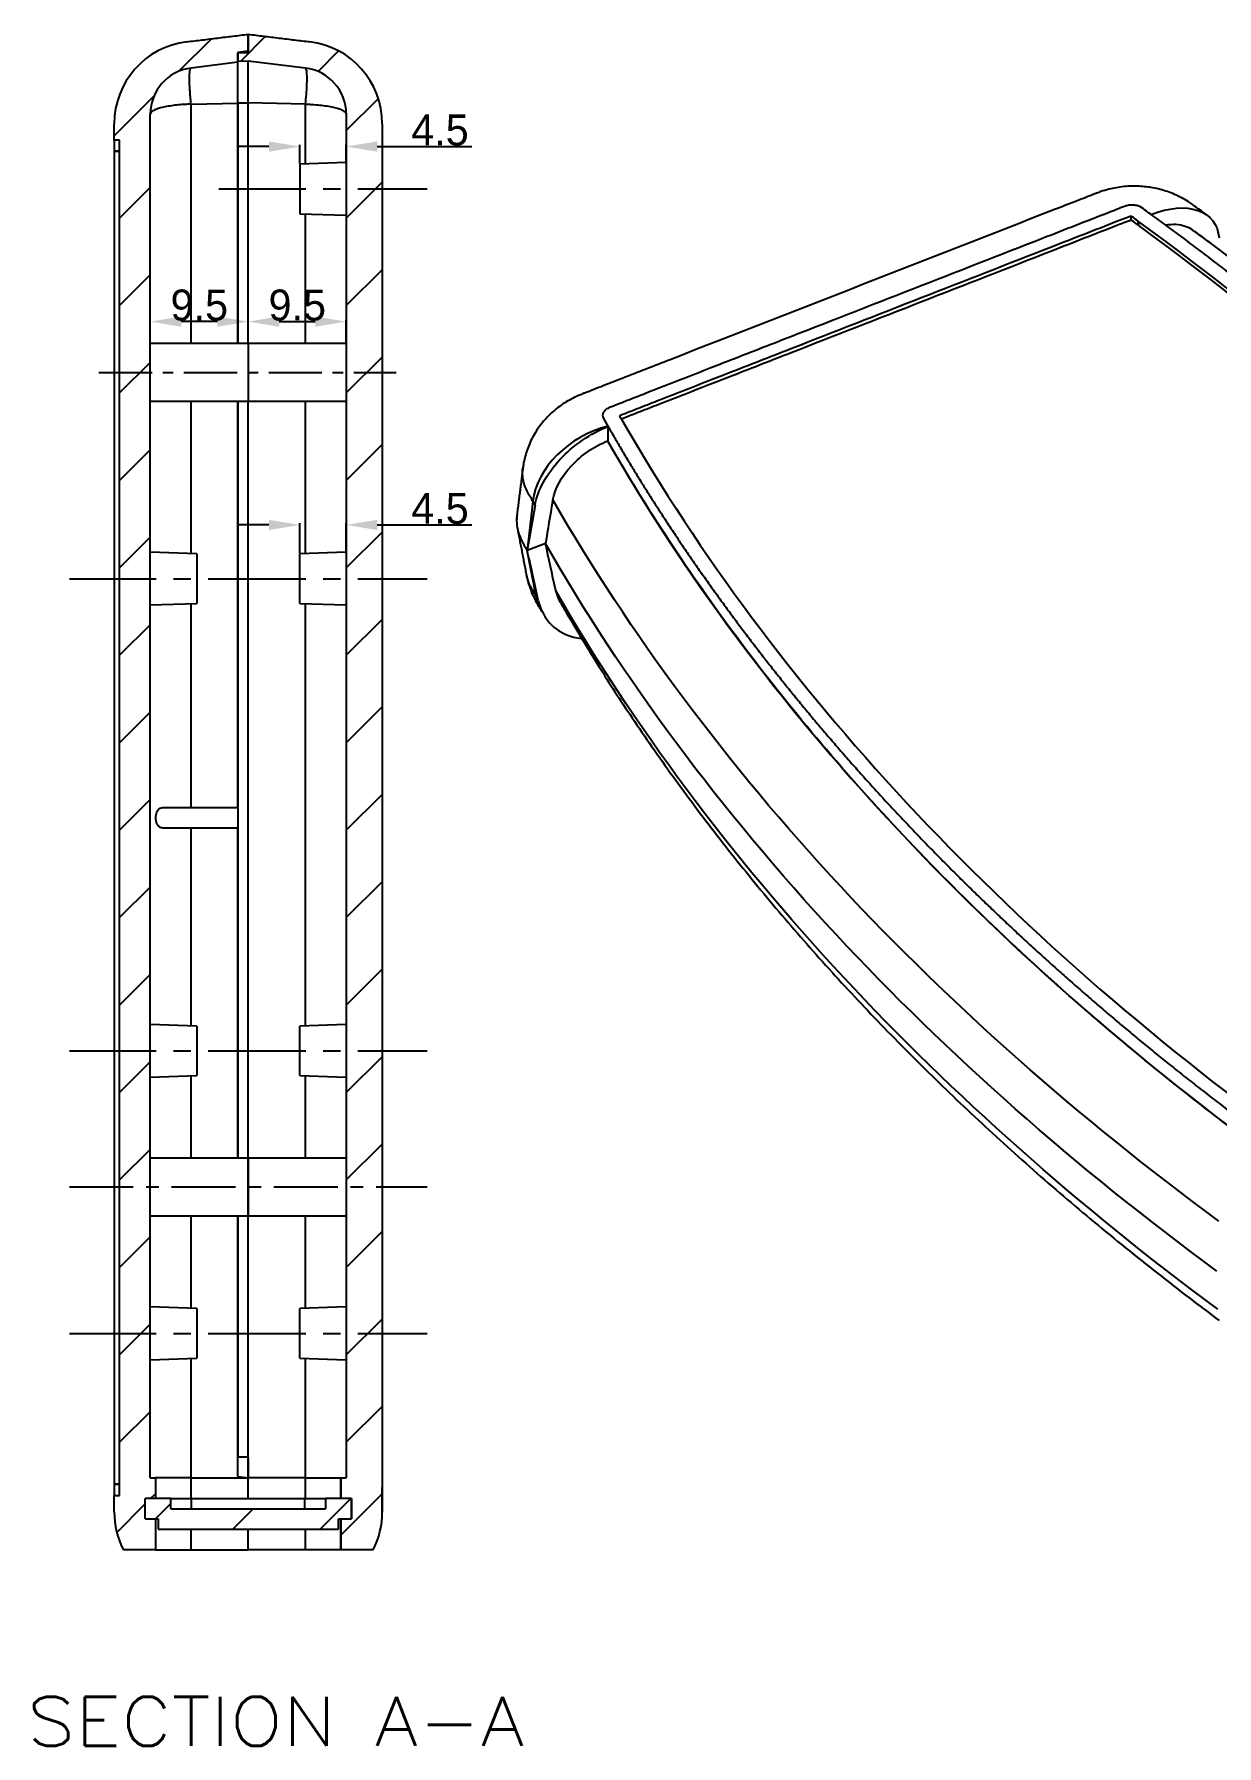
# Model space of a CAD drawing. Header units: inches. Extents: x 120 to 534, y 141 to 502.
# Drawn here: x 240.7 to 355.4, y 145.9 to 311.9 of the extents above; entities that cross this region are included whole.
import ezdxf

# ---------------------------------------------------------------- set-up
doc = ezdxf.new("R2010")
doc.units = ezdxf.units.IN
doc.header["$MEASUREMENT"] = 0
doc.linetypes.add('CENTER', pattern=[2, 1.25, -0.25, 0.25, -0.25])
doc.layers.add('1', color=7, linetype='Continuous')
doc.layers.add('尺寸线', color=80, linetype='Continuous')
doc.styles.add('blockfont', font='simplex.shx', dxfattribs={"bigfont": 'bigfont'})
doc.dimstyles.get("Standard").update_dxf_attribs({"dimtxt": 3, "dimasz": 3, "dimexe": 0.18, "dimexo": 0.0625, "dimgap": 0.09, "dimtad": 1, "dimtoh": 1, "dimdec": 1, "dimzin": 0, "dimdsep": 46, "dimtxsty": 'Standard', "dimcen": 0, "dimadec": 0, "dimazin": 0, "dimtfac": 1, "dimtdec": 1, "dimtofl": 0, "dimtmove": 0, "dimatfit": 3, "dimfxl": 1, "dimtolj": 1, "dimtzin": 0, "dimarcsym": 2})

# ---------------------------------------------------------------- blocks, each defined once
blk = doc.blocks.new('HATCH1')
at = {"color": 251}
for p, q in [((488.90761, 671.041383), (492.067521, 674.198135)), ((482.642888, 664.782922), (486.49266, 668.628846)), ((483.142888, 656.80138), (486.142888, 659.798382)), ((483.142888, 648.320338), (486.142888, 651.31734)), ((483.142888, 639.839296), (486.142888, 642.836298)), ((483.142888, 631.358254), (486.142888, 634.355256)), ((483.142888, 622.877212), (486.142888, 625.874214)), ((483.142888, 614.396171), (486.142888, 617.393172)), ((483.142888, 605.915129), (486.142888, 608.91213)), ((483.142888, 597.434087), (486.142888, 600.431088)), ((483.142888, 588.953045), (486.142888, 591.950046)), ((483.142888, 580.472003), (486.142888, 583.469004)), ((483.142888, 571.990961), (486.142888, 574.987962)), ((483.142888, 563.509919), (486.142888, 566.506921)), ((483.142888, 555.028877), (486.142888, 558.025879)), ((483.142888, 546.547835), (486.142888, 549.544837)), ((483.142888, 538.066793), (486.142888, 541.063795)), ((486.197324, 532.637135), (486.642888, 533.082253)), ((482.891019, 529.334135), (485.642888, 532.083253))]:
    blk.add_line(p, q, dxfattribs=at)
blk = doc.blocks.new('HATCH3')
at = {"color": 251}
for p, q in [((494.943449, 672.06156), (497.315967, 674.431707)), ((502.401808, 671.031422), (504.398945, 673.026563)), ((505.142888, 665.28872), (508.261394, 668.404109)), ((505.142888, 656.807678), (508.642888, 660.30418)), ((505.142888, 648.326636), (508.642888, 651.823138)), ((505.142888, 639.845594), (508.642888, 643.342096)), ((505.142888, 631.364552), (508.642888, 634.861054)), ((505.142888, 622.883511), (508.642888, 626.380012)), ((505.142888, 614.402469), (508.642888, 617.89897)), ((505.142888, 605.921427), (508.642888, 609.417929)), ((505.142888, 597.440385), (508.642888, 600.936887)), ((505.142888, 588.959343), (508.642888, 592.455845)), ((505.142888, 580.478301), (508.642888, 583.974803)), ((505.142888, 571.997259), (508.642888, 575.493761)), ((505.142888, 563.516217), (508.642888, 567.012719)), ((505.142888, 555.035175), (508.642888, 558.531677)), ((505.142888, 546.554133), (508.642888, 550.050635)), ((505.142888, 538.073091), (508.642888, 541.569593)), ((504.642888, 529.092549), (508.642888, 533.088551))]:
    blk.add_line(p, q, dxfattribs=at)
blk = doc.blocks.new('HATCH5')
at = {"color": 251}
for p, q in [((486.643888, 530.637135), (488.142888, 532.134636)), ((494.132415, 529.637135), (496.134416, 531.637135)), ((502.621942, 529.637135), (505.624944, 532.637135))]:
    blk.add_line(p, q, dxfattribs=at)
blk = doc.blocks.new('*D5')
at = {"layer": 'Defpoints', "color": 0}
for p in [(270.98, 300.99), (266.48, 299.28), (270.98, 299.28)]:
    blk.add_point(p, dxfattribs=at)
at = {"layer": '尺寸线', "color": 0, "lineweight": -2}
for p, q in [((263.48, 300.99), (260.48, 300.99)), ((266.48, 299.35), (266.48, 301.17)), ((270.98, 299.35), (270.98, 301.17)), ((273.98, 300.99), (283.16, 300.99))]:
    blk.add_line(p, q, dxfattribs=at)
at = {"layer": '尺寸线', "color": 0}
for points in [[(263.48, 301.49), (263.48, 300.49), (266.48, 300.99)], [(273.98, 301.49), (273.98, 300.49), (270.98, 300.99)]]:
    blk.add_solid(points, dxfattribs=at)
at = {"layer": '尺寸线', "color": 0, "insert": (280.07, 302.58), "char_height": 3, "attachment_point": 5}
blk.add_mtext('\\A1;4.5', dxfattribs=at)
blk = doc.blocks.new('*D6')
at = {"layer": 'Defpoints', "color": 0}
for p in [(270.98, 284.01), (261.48, 281.88), (270.98, 281.88)]:
    blk.add_point(p, dxfattribs=at)
at = {"layer": '尺寸线', "color": 0, "lineweight": -2}
for p, q in [((261.48, 281.95), (261.48, 284.19)), ((264.48, 284.01), (267.98, 284.01)), ((270.98, 281.95), (270.98, 284.19))]:
    blk.add_line(p, q, dxfattribs=at)
at = {"layer": '尺寸线', "color": 0}
for points in [[(264.48, 284.51), (264.48, 283.51), (261.48, 284.01)], [(267.98, 284.51), (267.98, 283.51), (270.98, 284.01)]]:
    blk.add_solid(points, dxfattribs=at)
at = {"layer": '尺寸线', "color": 0, "insert": (266.23, 285.6), "char_height": 3, "attachment_point": 5}
blk.add_mtext('\\A1;9.5', dxfattribs=at)
blk = doc.blocks.new('*D7')
at = {"layer": 'Defpoints', "color": 0}
for p in [(251.98, 284.01), (251.98, 281.88), (261.48, 281.88)]:
    blk.add_point(p, dxfattribs=at)
at = {"layer": '尺寸线', "color": 0, "lineweight": -2}
for p, q in [((251.98, 281.95), (251.98, 284.19)), ((258.48, 284.01), (254.98, 284.01)), ((261.48, 281.95), (261.48, 284.19))]:
    blk.add_line(p, q, dxfattribs=at)
at = {"layer": '尺寸线', "color": 0}
for points in [[(254.98, 284.51), (254.98, 283.51), (251.98, 284.01)], [(258.48, 284.51), (258.48, 283.51), (261.48, 284.01)]]:
    blk.add_solid(points, dxfattribs=at)
at = {"layer": '尺寸线', "color": 0, "insert": (256.73, 285.6), "char_height": 3, "attachment_point": 5}
blk.add_mtext('\\A1;9.5', dxfattribs=at)
blk = doc.blocks.new('*D8')
at = {"layer": 'Defpoints', "color": 0}
for p in [(270.98, 264.29), (266.48, 261.48), (270.98, 261.48)]:
    blk.add_point(p, dxfattribs=at)
at = {"layer": '尺寸线', "color": 0, "lineweight": -2}
for p, q in [((263.48, 264.29), (260.48, 264.29)), ((266.48, 261.55), (266.48, 264.47)), ((270.98, 261.55), (270.98, 264.47)), ((273.98, 264.29), (283.16, 264.29))]:
    blk.add_line(p, q, dxfattribs=at)
at = {"layer": '尺寸线', "color": 0}
for points in [[(263.48, 264.79), (263.48, 263.79), (266.48, 264.29)], [(273.98, 264.79), (273.98, 263.79), (270.98, 264.29)]]:
    blk.add_solid(points, dxfattribs=at)
at = {"layer": '尺寸线', "color": 0, "insert": (280.07, 265.88), "char_height": 3, "attachment_point": 5}
blk.add_mtext('\\A1;4.5', dxfattribs=at)

msp = doc.modelspace()

# ---------------------------------------------------------------- linework, layer by layer
at = {"layer": '1', "color": 252}
for p, q in [((261.48, 310.28), (261.48, 311.88)), ((261.48, 311.88), (261.48, 310.08)), ((260.48, 309.16), (255.93, 308.6)), ((260.48, 310.16), (261.48, 310.28)), ((260.48, 310.16), (260.48, 309.16)), ((261.48, 310.08), (260.48, 310.05)), ((260.48, 309.32), (260.48, 310.05)), ((260.48, 309.32), (261.48, 309.28)), ((260.48, 305.21), (260.48, 309.16)), ((267.03, 308.6), (261.48, 309.28)), ((261.48, 305.23), (261.48, 309.28)), ((251.98, 171.88), (251.98, 304.14)), ((255.93, 305.1), (260.48, 305.21)), ((260.48, 305.23), (261.48, 305.23)), ((267.03, 305.1), (261.48, 305.23)), ((270.98, 304.14), (270.98, 171.88)), ((248.48, 301.61), (248.48, 303.21)), ((274.48, 303.21), (274.48, 168.56)), ((248.98, 301.61), (248.48, 301.61)), ((248.98, 300.55), (248.48, 300.55)), ((248.98, 300.5), (248.48, 300.5)), ((248.98, 170.16), (248.98, 301.61)), ((270.98, 299.44), (266.48, 299.28)), ((266.48, 299.28), (266.48, 294.48)), ((266.48, 294.48), (270.98, 294.33)), ((347.1, 293.87), (347.09, 294.25)), ((347.8, 293.36), (347.79, 293.74)), ((347.83, 293.33), (347.82, 293.72)), ((261.48, 281.88), (251.98, 281.88)), ((261.48, 281.88), (261.48, 279.08)), ((261.48, 281.88), (261.48, 276.28)), ((270.98, 281.88), (261.48, 281.88)), ((261.48, 279.08), (261.48, 276.28)), ((251.98, 276.28), (261.48, 276.28)), ((261.48, 276.28), (270.98, 276.28)), ((296.33, 272.44), (296.34, 272.44)), ((289.08, 266.58), (288.54, 261.8)), ((290.3, 262.49), (288.54, 261.8)), ((290.3, 262.49), (288.54, 261.8)), ((256.48, 261.48), (251.98, 261.64)), ((256.48, 261.48), (256.48, 259.08)), ((270.98, 261.64), (266.48, 261.48)), ((266.48, 256.68), (266.48, 261.48)), ((289.39, 257.37), (288.54, 261.8)), ((256.48, 259.08), (256.48, 256.68)), ((251.98, 256.53), (256.48, 256.68)), ((266.48, 256.68), (270.98, 256.53)), ((253.27, 236.88), (260.48, 236.88)), ((260.48, 236.88), (260.48, 234.88)), ((260.48, 234.88), (253.27, 234.88)), ((256.48, 215.68), (251.98, 215.84)), ((270.98, 215.84), (266.48, 215.68)), ((256.48, 215.68), (256.48, 213.28)), ((266.48, 210.88), (266.48, 215.68)), ((256.48, 213.28), (256.48, 210.88)), ((251.98, 210.73), (256.48, 210.88)), ((266.48, 210.88), (270.98, 210.73)), ((261.48, 202.88), (251.98, 202.88)), ((261.48, 202.88), (261.48, 200.08)), ((261.48, 197.28), (261.48, 202.88)), ((270.98, 202.88), (261.48, 202.88)), ((261.48, 200.08), (261.48, 197.28)), ((251.98, 197.28), (261.48, 197.28)), ((261.48, 197.28), (270.98, 197.28)), ((256.48, 188.28), (251.98, 188.44)), ((256.48, 188.28), (256.48, 185.88)), ((270.98, 188.44), (266.48, 188.28)), ((266.48, 183.48), (266.48, 188.28)), ((256.48, 185.88), (256.48, 183.48)), ((251.98, 183.33), (256.48, 183.48)), ((266.48, 183.48), (270.98, 183.33)), ((248.98, 171.27), (248.48, 171.27)), ((248.98, 171.22), (248.48, 171.22)), ((251.98, 171.88), (252.48, 171.88)), ((252.48, 171.88), (252.48, 169.88)), ((252.51, 171.88), (252.48, 171.88)), ((252.51, 169.88), (252.51, 171.88)), ((255.93, 171.88), (252.51, 171.88)), ((255.93, 169.88), (255.93, 171.88)), ((255.93, 171.88), (261.48, 171.88)), ((261.48, 169.88), (261.48, 171.88)), ((267.03, 171.88), (261.48, 171.88)), ((261.48, 169.88), (261.48, 171.88)), ((267.03, 169.88), (267.03, 171.88)), ((267.03, 171.88), (270.45, 171.88)), ((270.45, 169.88), (270.45, 171.88)), ((270.45, 171.88), (270.48, 171.88)), ((270.48, 171.88), (270.98, 171.88)), ((270.48, 169.88), (270.48, 171.88)), ((248.48, 170.16), (248.98, 170.16)), ((248.48, 168.56), (248.48, 170.16)), ((251.48, 167.88), (251.48, 169.88)), ((253.98, 169.88), (251.48, 169.88)), ((251.48, 167.88), (251.48, 169.88)), ((252.48, 169.88), (251.48, 169.88)), ((253.98, 168.88), (253.98, 169.88)), ((253.98, 169.88), (255.98, 169.88)), ((255.98, 168.88), (255.98, 169.88)), ((255.98, 169.88), (266.98, 169.88)), ((266.98, 168.88), (266.98, 169.88)), ((266.98, 169.88), (268.98, 169.88)), ((271.48, 169.88), (268.98, 169.88)), ((268.98, 169.88), (268.98, 168.88)), ((271.48, 169.88), (270.48, 169.88)), ((271.48, 169.88), (271.48, 167.88)), ((271.48, 167.88), (271.48, 169.88)), ((251.48, 167.88), (252.48, 167.88)), ((251.48, 167.88), (252.73, 167.88)), ((252.48, 167.88), (252.48, 164.88)), ((252.51, 164.88), (252.51, 167.88)), ((252.73, 167.88), (252.73, 166.88)), ((253.98, 168.88), (268.98, 168.88)), ((270.23, 166.88), (270.23, 167.88)), ((270.23, 167.88), (271.48, 167.88)), ((270.45, 164.88), (270.45, 167.88)), ((270.48, 167.88), (271.48, 167.88)), ((270.48, 164.88), (270.48, 167.88)), ((252.73, 166.88), (270.23, 166.88)), ((255.93, 164.88), (255.93, 166.88)), ((261.48, 164.88), (261.48, 166.88)), ((261.48, 164.88), (261.48, 166.88)), ((267.03, 164.88), (267.03, 166.88)), ((252.48, 164.88), (249.38, 164.88)), ((252.48, 164.88), (252.51, 164.88)), ((252.51, 164.88), (255.93, 164.88)), ((255.93, 164.88), (261.48, 164.88)), ((267.03, 164.88), (261.48, 164.88)), ((270.45, 164.88), (267.03, 164.88)), ((270.48, 164.88), (270.45, 164.88)), ((273.59, 164.88), (270.48, 164.88))]:
    msp.add_line(p, q, dxfattribs=at)
at = {"layer": '1', "color": 23, "linetype": 'CENTER', "ltscale": 6.733333}
for p, q in [((258.63, 296.88), (278.83, 296.88)), ((244.13, 259.08), (264.33, 259.08)), ((258.63, 259.08), (278.83, 259.08)), ((244.13, 213.28), (264.33, 213.28)), ((258.63, 213.28), (278.83, 213.28)), ((244.13, 185.88), (264.33, 185.88)), ((258.63, 185.88), (278.83, 185.88))]:
    msp.add_line(p, q, dxfattribs=at)
at = {"layer": '1', "color": 23, "linetype": 'CENTER', "ltscale": 4.118745}
msp.add_line((247, 279.08), (275.83, 279.08), dxfattribs=at)
at = {"layer": '1', "color": 23, "linetype": 'CENTER', "ltscale": 4.957143}
msp.add_line((244.13, 200.08), (278.83, 200.08), dxfattribs=at)
at = {"layer": '1', "color": 252}
for centre, radius, start, end in [((256.48, 303.21), 8, 97, 180), ((266.48, 303.21), 8, 0, 83), ((256.48, 304.14), 4.5, 97, 180), ((266.48, 304.14), 4.5, 0, 83), ((256.48, 168.56), 8, 180, 207.3387), ((266.48, 168.56), 8, 332.6613, 0)]:
    msp.add_arc(centre, radius, start, end, dxfattribs=at)
for centre, major_axis, start_param, end_param in [((296.57, 267.7), (6.94, 3.98), 1.200999, 2.649623), ((296.83, 259.99), (-6.94, -3.98), 6.035561, 6.28941)]:
    msp.add_ellipse(centre, major_axis=major_axis, ratio=0.730822, start_param=start_param, end_param=end_param, dxfattribs=at)
for points, degree in [([(255.51, 311.15), (261.48, 311.88)], 1), ([(261.48, 311.88), (267.46, 311.15)], 1), ([(260.48, 305.23), (260.48, 297.52), (260.48, 289.72), (260.48, 281.88)], 3), ([(260.48, 281.89), (260.48, 289.71), (260.48, 297.5), (260.48, 305.21)], 3), ([(261.48, 281.92), (261.48, 289.74), (261.48, 297.52), (261.48, 305.23)], 3), ([(267.03, 299.31), (267.03, 301.24), (267.03, 303.17), (267.03, 305.1)], 3), ([(248.48, 300.55), (248.48, 300.53), (248.48, 300.52), (248.48, 300.5)], 3), ([(248.48, 300.5), (248.48, 279.2), (248.48, 235.88), (248.48, 192.57), (248.48, 171.27)], 3), ([(267.03, 281.88), (267.03, 286.09), (267.03, 290.28), (267.03, 294.47)], 3), ([(349.04, 294.41), (349.02, 294.42), (349.01, 294.43)], 2), ([(354.43, 294.34), (353.91, 294.72)], 1), ([(347.82, 293.72), (347.81, 293.73), (347.8, 293.73), (347.79, 293.74)], 3), ([(347.83, 293.33), (347.82, 293.34), (347.81, 293.35), (347.8, 293.36)], 3), ([(412.79, 223.91), (405.43, 236.72), (387.03, 261.44), (361.88, 283.52), (347.82, 293.72)], 3), ([(412.8, 223.52), (405.44, 236.34), (387.04, 261.05), (361.89, 283.13), (347.83, 293.33)], 3), ([(255.93, 261.5), (255.93, 266.44), (255.93, 271.36), (255.93, 276.29)], 3), ([(267.03, 261.5), (267.03, 266.44), (267.03, 271.37), (267.03, 276.29)], 3), ([(297.86, 274.24), (297.87, 274.23), (297.87, 274.22), (297.88, 274.21)], 3), ([(297.88, 274.21), (305.24, 261.4), (323.64, 236.68), (348.79, 214.6), (362.85, 204.4)], 3), ([(296.37, 273.84), (296.36, 273.37), (296.35, 272.91), (296.34, 272.44)], 3), ([(296.36, 273.86), (296.37, 273.85), (296.37, 273.84)], 2), ([(288.11, 269.82), (287.82, 267.52), (287.53, 265.23)], 2), ([(289.29, 266.22), (289.04, 264.74), (288.79, 263.27), (288.54, 261.8)], 3), ([(289.29, 266.22), (289.22, 266.34), (289.15, 266.46), (289.08, 266.58)], 3), ([(287.58, 263.95), (288.02, 261.68), (288.46, 259.41)], 2), ([(289.6, 257), (289.24, 258.6), (288.89, 260.2), (288.54, 261.8)], 3), ([(289.6, 257), (289.53, 257.12), (289.46, 257.25), (289.39, 257.37)], 3), ([(291.31, 257.89), (291.4, 257.48), (291.54, 257.1), (291.74, 256.77)], 3), ([(255.93, 236.88), (255.93, 243.49), (255.93, 250.08), (255.93, 256.67)], 3), ([(267.03, 215.7), (267.03, 229.35), (267.03, 243.02), (267.03, 256.66)], 3), ([(289.92, 255.98), (290.19, 255.52)], 1), ([(260.48, 202.88), (260.48, 213.51), (260.48, 224.2), (260.48, 234.88)], 3), ([(260.48, 234.84), (260.48, 224.16), (260.48, 213.49), (260.48, 202.88)], 3), ([(255.93, 202.88), (255.93, 205.54), (255.93, 208.2), (255.93, 210.86)], 3), ([(267.03, 202.89), (267.03, 205.54), (267.03, 208.2), (267.03, 210.87)], 3), ([(260.48, 197.29), (260.48, 189.45), (260.48, 181.65), (260.48, 173.92)], 3), ([(260.48, 172.01), (260.48, 180.37), (260.48, 188.8), (260.48, 197.28)], 3), ([(261.48, 173.89), (261.48, 181.62), (261.48, 189.42), (261.48, 197.25)], 3), ([(267.03, 188.3), (267.03, 191.29), (267.03, 194.29), (267.03, 197.28)], 3), ([(267.03, 171.88), (267.03, 175.74), (267.03, 179.6), (267.03, 183.46)], 3), ([(261.48, 171.88), (261.48, 172.55), (261.48, 173.22), (261.48, 173.89)], 3), ([(261.48, 173.82), (261.48, 173.18), (261.48, 172.53), (261.48, 171.88)], 3), ([(248.48, 171.27), (248.48, 171.25), (248.48, 171.24), (248.48, 171.22)], 3), ([(260.48, 172.01), (260.82, 171.97), (261.15, 171.93), (261.48, 171.88)], 3)]:
    msp.add_open_spline(points, degree=degree, dxfattribs=at)
for points, degree, knots in [([(255.93, 305.1), (255.88, 305.58), (255.85, 306.05), (255.79, 306.9), (255.78, 307.28), (255.78, 307.92), (255.79, 308.17), (255.83, 308.42), (255.86, 308.52), (255.89, 308.58), (255.91, 308.59), (255.92, 308.6), (255.93, 308.6), (255.93, 308.6)], 3, [0, 0, 0, 0, 0.25, 0.25, 0.5, 0.5, 0.75, 0.75, 0.875, 0.9375, 0.96875, 0.96875, 1, 1, 1, 1]), ([(267.03, 305.1), (267.06, 305.43), (267.12, 306.07), (267.17, 306.92), (267.19, 307.74), (267.16, 308.44), (267.07, 308.55), (267.03, 308.6)], 3, [0, 0, 0, 0, 0.171602, 0.338374, 0.500679, 0.745143, 1, 1, 1, 1]), ([(255.93, 305.1), (255.73, 305.09), (255.3, 305.08), (254.66, 305.03), (254.01, 304.95), (253.38, 304.84), (252.82, 304.71), (252.37, 304.54), (252.05, 304.35), (252, 304.21), (251.98, 304.14)], 3, [0, 0, 0, 0, 0.095942, 0.200191, 0.312747, 0.433606, 0.562765, 0.70022, 0.845966, 1, 1, 1, 1]), ([(255.93, 281.88), (255.93, 283.38), (255.93, 284.87), (255.93, 288.45), (255.93, 290.54), (255.93, 296.8), (255.93, 300.95), (255.93, 305.1)], 3, [0, 0, 0, 0, 0.192137, 0.192137, 0.461425, 0.461425, 1, 1, 1, 1]), ([(267.03, 305.1), (267.06, 305.1), (267.1, 305.1), (267.17, 305.1), (267.2, 305.09), (267.3, 305.09), (267.37, 305.09), (267.57, 305.08), (267.7, 305.07), (268.09, 305.04), (268.34, 305.02), (268.82, 304.97), (269.05, 304.94), (269.48, 304.86), (269.67, 304.82), (269.94, 304.76), (270.03, 304.73), (270.19, 304.69), (270.27, 304.66), (270.48, 304.59), (270.59, 304.54), (270.74, 304.45), (270.78, 304.42), (270.85, 304.37), (270.88, 304.34), (270.96, 304.25), (270.98, 304.2), (270.98, 304.14)], 3, [0, 0, 0, 0, 0.015625, 0.015625, 0.03125, 0.03125, 0.0625, 0.0625, 0.125, 0.125, 0.25, 0.25, 0.375, 0.375, 0.5, 0.5, 0.5625, 0.5625, 0.625, 0.625, 0.75, 0.75, 0.8125, 0.8125, 0.875, 0.875, 1, 1, 1, 1]), ([(248.48, 301.61), (248.48, 301.53), (248.48, 301.26), (248.48, 300.86), (248.48, 300.55)], 3, [0, 0, 0, 0, 0.340475, 1, 1, 1, 1]), ([(353.91, 294.74), (353.83, 294.8), (353.68, 294.9), (353.51, 295.03), (353.37, 295.13), (353.29, 295.18), (353.16, 295.28), (352.94, 295.44), (352.54, 295.71), (351.97, 296.04), (351.3, 296.36), (350.61, 296.63), (349.92, 296.84), (349.23, 296.99), (348.57, 297.09), (347.87, 297.14), (347.14, 297.16), (346.39, 297.11), (345.65, 297.01), (344.91, 296.85), (344.3, 296.67), (343.87, 296.51), (343.68, 296.44), (343.02, 296.18), (341.69, 295.66), (327.96, 290.3), (313.28, 284.56), (298.62, 278.84), (296.07, 277.84), (294.93, 277.4), (294.38, 277.18), (294.09, 277.07), (293.82, 276.97), (293.39, 276.79), (292.81, 276.51), (292.14, 276.13), (291.5, 275.68), (290.91, 275.19), (290.38, 274.66), (289.91, 274.11), (289.5, 273.54), (289.13, 272.94), (288.81, 272.31), (288.54, 271.64), (288.33, 270.97), (288.19, 270.36), (288.13, 269.97), (288.12, 269.82)], 3, [0, 0, 0, 0, 0.00483, 0.008393, 0.010519, 0.012457, 0.014245, 0.017173, 0.023199, 0.033021, 0.042304, 0.051712, 0.061245, 0.070159, 0.078456, 0.087068, 0.096713, 0.106296, 0.116026, 0.125124, 0.135309, 0.140542, 0.142094, 0.143588, 0.169605, 0.201048, 0.750609, 0.819304, 0.849358, 0.86345, 0.869756, 0.873808, 0.876279, 0.881576, 0.891582, 0.900956, 0.911144, 0.921329, 0.930644, 0.939892, 0.948767, 0.957684, 0.966897, 0.976069, 0.985213, 0.993994, 1, 1, 1, 1]), ([(349.01, 294.43), (348.81, 294.57), (348.61, 294.71), (348.41, 294.86), (348.21, 295), (348.01, 295.16), (347.74, 295.24), (347.61, 295.28), (347.46, 295.3), (347.31, 295.31), (347.17, 295.32), (347.01, 295.32), (346.87, 295.3), (346.73, 295.27), (346.59, 295.24), (346.47, 295.19), (345.94, 294.98), (345.42, 294.78), (344.89, 294.57), (342.78, 293.75), (340.68, 292.93), (338.57, 292.1), (330.15, 288.81), (321.73, 285.52), (313.3, 282.23), (311.27, 281.44), (309.23, 280.64), (307.2, 279.85), (305.85, 279.32), (304.5, 278.79), (303.15, 278.27), (302.25, 277.92), (301.36, 277.57), (300.46, 277.22), (299.87, 276.99), (299.27, 276.75), (298.68, 276.52), (298.29, 276.37), (297.89, 276.21), (297.5, 276.06), (297.23, 275.96), (296.97, 275.85), (296.7, 275.75), (296.54, 275.68), (296.37, 275.62), (296.23, 275.54), (296.13, 275.47), (296.04, 275.39), (295.98, 275.3), (295.92, 275.21), (295.87, 275.12), (295.85, 275.03), (295.83, 274.94), (295.83, 274.85), (295.86, 274.77), (295.95, 274.45), (296.19, 274.16), (296.36, 273.86)], 3, [0, 0, 0, 0, 0.014675, 0.014675, 0.014675, 0.029538, 0.029538, 0.029538, 0.036547, 0.036547, 0.036547, 0.043546, 0.043546, 0.043546, 0.050314, 0.050314, 0.050314, 0.078779, 0.078779, 0.078779, 0.192641, 0.192641, 0.192641, 0.648088, 0.648088, 0.648088, 0.758073, 0.758073, 0.758073, 0.831056, 0.831056, 0.831056, 0.879484, 0.879484, 0.879484, 0.911619, 0.911619, 0.911619, 0.932943, 0.932943, 0.932943, 0.947291, 0.947291, 0.947291, 0.956095, 0.956095, 0.956095, 0.963019, 0.963019, 0.963019, 0.969846, 0.969846, 0.969846, 0.976332, 0.976332, 0.976332, 1, 1, 1, 1]), ([(347.09, 294.25), (346.63, 294.07), (346.16, 293.89), (345.69, 293.71), (343.59, 292.88), (341.48, 292.06), (339.38, 291.24), (330.95, 287.95), (322.53, 284.66), (314.11, 281.37), (312.07, 280.57), (310.04, 279.78), (308, 278.98), (306.65, 278.46), (305.3, 277.93), (303.95, 277.4), (303.06, 277.05), (302.16, 276.7), (301.27, 276.35), (300.67, 276.12), (300.08, 275.89), (299.48, 275.66), (299.09, 275.5), (298.7, 275.35), (298.3, 275.19), (298.04, 275.09), (297.77, 274.99), (297.5, 274.88), (297.5, 274.88), (297.49, 274.88), (297.48, 274.87)], 3, [0, 0, 0, 0, 0.028032, 0.028032, 0.028032, 0.155421, 0.155421, 0.155421, 0.664981, 0.664981, 0.664981, 0.788035, 0.788035, 0.788035, 0.869689, 0.869689, 0.869689, 0.923871, 0.923871, 0.923871, 0.959824, 0.959824, 0.959824, 0.983681, 0.983681, 0.983681, 0.999753, 0.999753, 0.999753, 1, 1, 1, 1]), ([(347.1, 293.87), (346.64, 293.69), (346.17, 293.5), (345.71, 293.32), (343.6, 292.5), (341.5, 291.68), (339.39, 290.85), (330.97, 287.56), (322.54, 284.27), (314.12, 280.98), (312.09, 280.19), (310.05, 279.39), (308.02, 278.6), (306.67, 278.07), (305.32, 277.54), (303.97, 277.02), (303.07, 276.67), (302.18, 276.32), (301.28, 275.97), (300.69, 275.74), (300.09, 275.5), (299.5, 275.27), (299.1, 275.12), (298.71, 274.96), (298.31, 274.81), (298.1, 274.73), (297.88, 274.64), (297.67, 274.56)], 3, [0, 0, 0, 0, 0.028123, 0.028123, 0.028123, 0.155931, 0.155931, 0.155931, 0.66716, 0.66716, 0.66716, 0.790617, 0.790617, 0.790617, 0.872538, 0.872538, 0.872538, 0.926898, 0.926898, 0.926898, 0.962969, 0.962969, 0.962969, 0.986904, 0.986904, 0.986904, 1, 1, 1, 1]), ([(347.79, 293.74), (347.59, 293.88), (347.4, 294.03), (347.2, 294.17), (347.16, 294.2), (347.12, 294.23), (347.09, 294.25)], 3, [0, 0, 0, 0, 0.910623, 0.910623, 0.910623, 1, 1, 1, 1]), ([(347.8, 293.36), (347.61, 293.5), (347.41, 293.64), (347.21, 293.78), (347.17, 293.81), (347.13, 293.84), (347.1, 293.87)], 3, [0, 0, 0, 0, 0.910623, 0.910623, 0.910623, 1, 1, 1, 1]), ([(349.04, 294.41), (350.73, 295.07), (352.36, 295.21), (354.78, 294.39), (355.52, 293.42), (355.62, 292.13)], 3, [0, 0, 0, 0, 0.5, 0.5, 1, 1, 1, 1]), ([(414.3, 224.28), (408.76, 233.93), (401.83, 243.22), (394.91, 252.52), (386.72, 261.33), (378.52, 270.13), (369.05, 278.44), (359.6, 286.74), (349.04, 294.41)], 2, [0, 0, 0, 0.24983, 0.24983, 0.5, 0.5, 0.75017, 0.75017, 1, 1, 1]), ([(350.41, 293.39), (351.13, 293.5), (351.79, 293.47), (352.58, 293.2), (352.8, 293.08), (353, 292.94)], 3, [0, 0, 0, 0, 0.688924, 0.688924, 1, 1, 1, 1]), ([(417.53, 224.79), (417.44, 224.94), (416.82, 225.96), (415.7, 227.78), (414.08, 230.32), (412.36, 232.92), (410.47, 235.68), (408.43, 238.54), (406.31, 241.41), (404.12, 244.26), (401.88, 247.09), (399.58, 249.9), (397.22, 252.69), (394.8, 255.45), (392.33, 258.18), (389.8, 260.89), (387.22, 263.57), (384.57, 266.24), (381.86, 268.88), (379.1, 271.5), (376.27, 274.09), (373.39, 276.66), (370.46, 279.21), (367.46, 281.72), (364.42, 284.21), (361.32, 286.67), (358.18, 289.1), (355.39, 291.19), (353.66, 292.46), (352.99, 292.94)], 3, [0, 0, 0, 0, 0.005797, 0.040755, 0.073092, 0.107447, 0.14577, 0.185272, 0.224775, 0.264279, 0.30378, 0.343278, 0.382769, 0.422253, 0.461729, 0.501047, 0.540441, 0.579894, 0.619396, 0.658941, 0.69852, 0.738124, 0.777745, 0.817375, 0.857028, 0.896637, 0.93621, 0.975757, 1, 1, 1, 1]), ([(260.48, 236.88), (260.48, 237.46), (260.48, 238.04), (260.48, 251.22), (260.48, 263.8), (260.48, 276.29)], 3, [0, 0, 0, 0, 0.043994, 0.043994, 1, 1, 1, 1]), ([(260.48, 276.28), (260.48, 263.8), (260.48, 251.22), (260.48, 238.06), (260.48, 237.5), (260.48, 236.94)], 3, [0, 0, 0, 0, 0.957225, 0.957225, 1, 1, 1, 1]), ([(261.48, 202.94), (261.48, 214.79), (261.48, 226.71), (261.48, 251.2), (261.48, 263.77), (261.48, 276.23)], 3, [0, 0, 0, 0, 0.486539, 0.486539, 1, 1, 1, 1]), ([(297.48, 274.87), (297.5, 274.83), (297.59, 274.66), (297.75, 274.43), (297.86, 274.24)], 3, [0, 0, 0, 0, 0.340475, 1, 1, 1, 1]), ([(289.29, 266.22), (289.53, 267.64), (290.4, 269.24), (293, 272.02), (294.68, 273.18), (296.37, 273.84)], 3, [0, 0, 0, 0, 0.5, 0.5, 1, 1, 1, 1]), ([(291.01, 266.72), (291.19, 267.79), (291.85, 268.99), (293.79, 271.08), (295.06, 271.94), (296.33, 272.44)], 3, [0, 0, 0, 0, 0.5, 0.5, 1, 1, 1, 1]), ([(296.33, 272.44), (303.75, 259.49), (313, 247.06), (334.59, 223.85), (346.77, 213.1), (360.39, 203.11)], 3, [0, 0, 0, 0, 0.508679, 0.508679, 1, 1, 1, 1]), ([(360.4, 203.12), (353.8, 207.95), (347.56, 212.97), (335.37, 223.66), (329.47, 229.38), (318.53, 241.13), (313.48, 247.18), (304.28, 259.54), (300.13, 265.85), (296.43, 272.29), (296.4, 272.34), (296.37, 272.39), (296.34, 272.44)], 3, [0, 0, 0, 0, 0.237912, 0.237912, 0.491296, 0.491296, 0.74468, 0.74468, 0.998064, 0.998064, 0.998064, 1, 1, 1, 1]), ([(296.37, 273.84), (301.91, 264.19), (308.84, 254.9), (315.76, 245.6), (323.95, 236.8), (332.15, 227.99), (341.62, 219.68), (351.07, 211.38), (361.63, 203.71)], 2, [0, 0, 0, 0.24983, 0.24983, 0.5, 0.5, 0.75017, 0.75017, 1, 1, 1]), ([(289.08, 266.58), (288.77, 267.11), (288.44, 267.63), (288.09, 268.73), (288.04, 269.27), (288.11, 269.82)], 3, [0, 0, 0, 0, 0.511248, 0.511248, 1, 1, 1, 1]), ([(291.01, 266.72), (291, 266.66), (290.99, 266.61), (290.98, 266.55), (290.75, 265.2), (290.53, 263.84), (290.3, 262.49)], 3, [0, 0, 0, 0, 0.040336, 0.040336, 0.040336, 1, 1, 1, 1]), ([(355.6, 196.78), (341.91, 206.87), (329.66, 217.7), (307.88, 241.1), (298.53, 253.66), (291.01, 266.72)], 3, [0, 0, 0, 0, 0.490689, 0.490689, 1, 1, 1, 1]), ([(287.54, 265.28), (287.53, 265.23), (287.53, 265.18), (287.46, 264.53), (287.54, 263.95), (287.82, 263.13), (287.94, 262.86), (288.11, 262.55), (288.16, 262.48), (288.23, 262.34), (288.27, 262.27), (288.39, 262.07), (288.46, 261.93), (288.54, 261.8)], 3, [0, 0, 0, 0, 0.038693, 0.038693, 0.519346, 0.519346, 0.759673, 0.759673, 0.819755, 0.819755, 0.879837, 0.879837, 1, 1, 1, 1]), ([(287.53, 265.23), (287.53, 265.2), (287.53, 265.17), (287.46, 264.53), (287.54, 263.95), (287.82, 263.13), (287.94, 262.86), (288.11, 262.55), (288.16, 262.48), (288.23, 262.34), (288.27, 262.27), (288.39, 262.07), (288.46, 261.93), (288.54, 261.8)], 3, [0, 0, 0, 0, 0.026527, 0.026527, 0.513264, 0.513264, 0.756632, 0.756632, 0.817474, 0.817474, 0.878316, 0.878316, 1, 1, 1, 1]), ([(291.31, 257.89), (291.3, 257.95), (291.28, 258.01), (291.27, 258.07), (290.94, 259.54), (290.62, 261.01), (290.3, 262.49)], 3, [0, 0, 0, 0, 0.040336, 0.040336, 0.040336, 1, 1, 1, 1]), ([(355.4, 191.93), (341.69, 202.01), (329.29, 212.95), (307.28, 236.6), (297.81, 249.36), (290.3, 262.49)], 3, [0, 0, 0, 0, 0.489527, 0.489527, 1, 1, 1, 1]), ([(289.39, 257.37), (289.08, 257.9), (288.75, 258.42), (288.53, 259.13), (288.49, 259.27), (288.46, 259.41)], 3, [0, 0, 0, 0, 0.796178, 0.796178, 1, 1, 1, 1]), ([(288.47, 259.41), (288.49, 259.27), (288.56, 258.94), (288.69, 258.49), (288.87, 257.97), (289.08, 257.45), (289.35, 256.9), (289.6, 256.46), (289.78, 256.16), (289.87, 256.02), (289.9, 255.97), (289.91, 255.97)], 3, [0, 0, 0, 0, 0.112842, 0.263402, 0.363081, 0.542091, 0.706706, 0.852453, 0.944632, 0.999288, 1, 1, 1, 1]), ([(355.52, 188.22), (341.98, 198.23), (329.86, 208.97), (308.18, 232.27), (298.83, 244.82), (291.31, 257.89)], 3, [0, 0, 0, 0, 0.488385, 0.488385, 1, 1, 1, 1]), ([(289.6, 257), (289.94, 255.45), (290.91, 254.25), (292.75, 253.46), (293.27, 253.33), (293.82, 253.29)], 3, [0, 0, 0, 0, 0.740381, 0.740381, 1, 1, 1, 1]), ([(291.75, 256.78), (291.95, 256.44), (292.71, 255.13), (294.02, 252.94), (295.64, 250.3), (297.26, 247.76), (298.99, 245.16), (300.88, 242.4), (302.92, 239.54), (305.04, 236.67), (307.22, 233.81), (309.46, 230.98), (311.76, 228.18), (314.12, 225.39), (316.54, 222.63), (319.01, 219.89), (321.54, 217.19), (324.13, 214.5), (326.78, 211.84), (329.48, 209.2), (332.25, 206.58), (335.07, 203.99), (337.95, 201.42), (340.89, 198.87), (343.88, 196.36), (346.93, 193.87), (350.02, 191.41), (352.92, 189.17), (354.8, 187.75), (355.62, 187.14)], 3, [0, 0, 0, 0, 0.013629, 0.051675, 0.08618, 0.118099, 0.15201, 0.189836, 0.228826, 0.267819, 0.306811, 0.345801, 0.384787, 0.423767, 0.46274, 0.501705, 0.540515, 0.579398, 0.61834, 0.657331, 0.696365, 0.735431, 0.774523, 0.813631, 0.852748, 0.891887, 0.930983, 0.970044, 1, 1, 1, 1]), ([(253.27, 234.88), (253.15, 234.88), (253.04, 234.91), (252.94, 234.96), (252.86, 235), (252.79, 235.05), (252.73, 235.13), (252.68, 235.21), (252.63, 235.3), (252.59, 235.41), (252.56, 235.51), (252.54, 235.62), (252.53, 235.73), (252.53, 235.83), (252.53, 235.93), (252.53, 236.03), (252.54, 236.13), (252.56, 236.22), (252.58, 236.31), (252.61, 236.4), (252.64, 236.48), (252.68, 236.55), (252.72, 236.62), (252.77, 236.69), (252.82, 236.73), (252.89, 236.79), (252.96, 236.83), (253.04, 236.85), (253.11, 236.87), (253.19, 236.88), (253.27, 236.88)], 3, [0, 0, 0, 0, 0.143059, 0.143059, 0.143059, 0.252138, 0.252138, 0.252138, 0.362356, 0.362356, 0.362356, 0.457186, 0.457186, 0.457186, 0.542677, 0.542677, 0.542677, 0.625681, 0.625681, 0.625681, 0.710328, 0.710328, 0.710328, 0.800909, 0.800909, 0.800909, 0.903555, 0.903555, 0.903555, 1, 1, 1, 1]), ([(255.93, 215.7), (255.93, 216.45), (255.93, 217.21), (255.93, 223.59), (255.93, 229.23), (255.93, 234.88)], 3, [0, 0, 0, 0, 0.117752, 0.117752, 1, 1, 1, 1]), ([(255.93, 188.3), (255.93, 189.62), (255.93, 190.94), (255.93, 193.94), (255.93, 195.61), (255.93, 197.28)], 3, [0, 0, 0, 0, 0.441313, 0.441313, 1, 1, 1, 1]), ([(255.93, 171.88), (255.93, 173.01), (255.93, 174.14), (255.93, 176.4), (255.93, 179.13), (255.93, 181.86), (255.93, 183.46)], 3, [0, 0, 0, 0, 0.292847, 0.292847, 0.585694, 1, 1, 1, 1]), ([(260.48, 173.92), (260.68, 173.91), (260.87, 173.91), (261.07, 173.9), (261.18, 173.9), (261.3, 173.89), (261.42, 173.89), (261.44, 173.89), (261.46, 173.89), (261.48, 173.89)], 3, [0, 0, 0, 0, 0.584043, 0.584043, 0.584043, 0.936294, 0.936294, 0.936294, 1, 1, 1, 1]), ([(248.48, 171.22), (248.48, 170.92), (248.48, 170.63), (248.48, 170.33), (248.48, 170.27), (248.48, 170.21), (248.48, 170.16)], 3, [0, 0, 0, 0, 0.910922, 0.910922, 0.910922, 1, 1, 1, 1]), ([(274.48, 168.55), (274.48, 168.56), (274.48, 168.56), (274.48, 168.6), (274.48, 168.78), (274.48, 169.28), (274.48, 169.62), (274.48, 170.28), (274.48, 170.61), (274.48, 170.94)], 3, [0, 0, 0, 0, 0.046398, 0.046398, 0.364265, 0.364265, 0.682133, 0.682133, 1, 1, 1, 1]), ([(274.48, 170.94), (274.48, 170.62), (274.48, 170.3), (274.48, 169.66), (274.48, 169.32), (274.48, 168.82), (274.48, 168.63), (274.48, 168.52), (274.48, 168.55), (274.48, 168.56), (274.48, 168.56), (274.48, 168.57)], 3, [0, 0, 0, 0, 0.218701, 0.218701, 0.437403, 0.437403, 0.656104, 0.656104, 0.874806, 0.874806, 1, 1, 1, 1])]:
    msp.add_open_spline(points, degree=degree, knots=knots, dxfattribs=at)

# ---------------------------------------------------------------- block references
at = {"layer": '1', "color": 251}
for name in ['HATCH1', 'HATCH3', 'HATCH5']:
    msp.add_blockref(name, (-234.16, -362.75), dxfattribs=at)

# ---------------------------------------------------------------- texts
at = {"layer": '1', "color": 87, "insert": (240.02, 145.88), "char_height": 4.7625, "attachment_point": 7, "line_spacing_factor": 0.903614, "style": 'blockfont'}
msp.add_mtext('\\W01.147;\\fsimplex.shx;SECTION \\H4.76;A-A\\H3.17;', dxfattribs=at)

# ---------------------------------------------------------------- dimensions: what is measured, and where the dimension line sits
at = {"layer": '尺寸线'}
for base, p1, p2, picture, middle in [((270.98, 300.99), (266.48, 299.28), (270.98, 299.28), '*D5', (280.07, 302.58)), ((251.98, 284.01), (261.48, 281.88), (251.98, 281.88), '*D7', (256.73, 285.6)), ((270.98, 284.01), (261.48, 281.88), (270.98, 281.88), '*D6', (266.23, 285.6)), ((270.98, 264.29), (266.48, 261.48), (270.98, 261.48), '*D8', (280.07, 265.88))]:
    dim = msp.add_linear_dim(base=base, p1=p1, p2=p2, dimstyle='Standard', dxfattribs=at)
    dim.commit()
    dim.dimension.update_dxf_attribs({"geometry": picture, "text_midpoint": middle})

doc.saveas('drawing.dxf')
